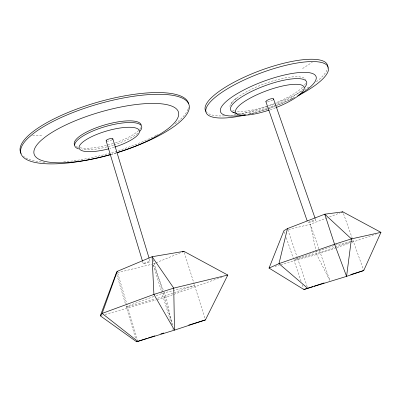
<?xml version="1.0" encoding="UTF-8"?>
<svg xmlns="http://www.w3.org/2000/svg" width="401" height="401" viewBox="0 0 401 401"><rect width="100%" height="100%" fill="white"/><g stroke="black" fill="none" stroke-linecap="round" stroke-linejoin="round"><path stroke-width="0.3" stroke-dasharray="2 1.5" d="M153.819 296.509L127.458 306.108L126.36 307.076L155.242 298.895M302.565 68.546L312.269 62.275M290.399 99.593L294.479 97.558A65.152 17.93 -20.4 0 1 267.768 108.621M301.076 281.216L293.833 259.883L297.542 258.274L335.577 245.036L350.173 241.688M155.387 263.026L153.102 263.963L163.392 290.118M155.959 262.795L181.082 252.515M327.196 217.828L310.384 224.244L287.527 229.808M329.512 216.946L339.948 212.966M156.159 295.657L163.192 293.101L172.851 290.715M221.928 277.156L166.139 297.091L156.565 299.818M350.263 242.009L320.153 252.419L293.833 259.883M350.855 241.803L353.216 240.986L350.78 241.547M336.163 247.803L316.715 254.505L279.773 265.036M336.755 247.597L349.717 243.126M352.073 242.314L376.233 233.989M100.315 315.828L102.711 315.146M105.102 314.464L155.964 299.988M275.006 266.394L279.176 265.206M157.648 298.214L163.067 296.68L194.585 285.352L173.453 290.565M117.513 272.68L151.899 264.259M249.282 114.079L254.003 112.942M32.656 135.162L42.22 135.207M329.782 280.444L316.715 254.505L310.384 224.244L319.336 250.074M164.31 292.439L166.139 297.091L172.014 324.454M343.472 213.608L352.594 239.242M352.8 239.823L363.732 270.545M315.301 218.866L315.717 220.044A4.175 0.336 -18.4 0 1 309.838 222.299A4.175 0.336 -18.4 0 1 309.707 221.733A4.175 0.336 -18.4 0 1 315.717 220.044M319.542 250.66L329.858 280.414M287.833 229.768L297.341 257.693M297.542 258.274L307.798 288.379M284.314 231.853L285.301 234.77M286.294 237.693L293.437 258.715M302.284 284.77L303.492 288.329M184.31 252.54L205.412 319.938M153.012 259.708L162.826 291.908M163.192 293.101L173.202 325.953M153.463 265.151L171.021 322.805M172.826 328.74L173.192 329.928M149.408 259.206L150.134 261.602A3.589 0.346 -17.2 0 1 145.017 263.487A3.589 0.346 -17.2 0 1 144.961 262.871A3.589 0.346 -17.2 0 1 150.134 261.602M142.731 261.908L143.277 263.708M117.739 273.166L127.107 304.91M127.458 306.108L137.889 341.446M116.836 274.77L125.302 303.487M126.009 305.878L135.528 338.168M116.2 153.012A75.162 21.9 -16.2 0 1 111.122 154.51M116.315 152.811A87.508 25.975 -16.1 0 1 111.553 154.22M188.51 107.538A87.473 26.175 -16.1 0 1 188.179 108.726M187.969 109.333A87.473 26.175 -16.1 0 1 174.164 124.521M157.633 134.636A87.473 26.175 -16.1 0 1 156.505 135.222M155.939 135.513A87.473 26.175 -16.1 0 1 63.528 161.914M44.737 162.265A87.473 26.175 -16.1 0 1 23.514 156.325M114.205 147.232A31.353 8.867 -16.2 0 1 109.994 148.475M140.816 127.578A34.802 10.095 -16.2 0 1 113.638 143.322M113.087 143.498A34.802 10.095 -16.2 0 1 79.874 147.758M78.105 147.302A34.802 10.095 -16.2 0 1 75.849 146.23M137.794 133.257A34.817 10.015 -16.2 0 1 114.105 144.851M113.553 145.027A34.817 10.015 -16.2 0 1 107.448 146.771M106.892 146.916A34.817 10.015 -16.2 0 1 82.395 149.643M112.004 139.819A3.479 0.982 -16.2 0 1 107.293 141.172M293.487 98.009A50.922 13.714 -20.3 0 1 268.976 108.511M267.808 108.912A50.922 13.714 -20.3 0 1 250.144 113.834M249.602 113.949A50.922 13.714 -20.3 0 1 247.768 114.325M266.595 109.017A65.152 17.93 -20.4 0 1 248.159 114.35M327.747 66.561A65.117 18.13 -20.4 0 1 315.883 82.165M308.865 87.062A65.117 18.13 -20.4 0 1 304.84 89.538M302.184 91.072A65.117 18.13 -20.4 0 1 276.409 103.187M274.083 104.085A65.117 18.13 -20.4 0 1 268.244 106.21M267.657 106.41A65.117 18.13 -20.4 0 1 240.074 113.929M236.004 114.641A65.117 18.13 -20.4 0 1 231.412 115.293M224.465 115.894A65.117 18.13 -20.4 0 1 207.713 113.152M207.277 112.826A65.117 18.13 -20.4 0 1 206.194 111.759M275.437 107.824A36.481 9.544 -20.2 0 1 269.758 109.884M305.542 83.363A40.496 10.927 -20.3 0 1 303.722 86.009M302.585 87.223A40.496 10.927 -20.3 0 1 268.414 105.548M266.8 106.09A40.496 10.927 -20.3 0 1 235.593 111.242M234.61 111.072A40.496 10.927 -20.3 0 1 232.174 110.29M229.868 106.355A40.496 10.927 -20.3 0 1 230.856 104.009M232.485 101.894A40.496 10.927 -20.3 0 1 234.189 100.185M236.755 98.034A40.496 10.927 -20.3 0 1 276.916 79.794A40.496 10.927 -20.3 0 1 305.757 79.644M303.226 89.012A40.511 10.822 -20.3 0 1 268.475 107.458M267.397 107.819A40.511 10.822 -20.3 0 1 236.715 113.087M272.625 100.034A4.05 1.058 -20.2 0 1 267.272 101.994"/><path stroke-width="0.6" d="M287.437 228.605L278.966 263.657L269.046 268.094L303.893 289.512L346.579 276.364L363.732 270.545L380.95 232.359L342.85 211.858L324.745 214.189L287.437 228.605L283.918 230.685L269.046 268.094M117.207 271.372L102.13 313.422L100.315 315.828L136.586 341.757L174.48 330.133L205.412 319.938L227.798 275.056L183.934 251.347L152.104 256.725L117.207 271.372L116.31 272.976L100.315 315.828M182.224 252.049L183.934 251.347M341.687 212.304L342.85 211.858M303.893 289.512L312.815 286.61M314.003 286.224L324.113 282.931M136.586 341.757L147.212 338.324M148.39 337.938L154.886 335.843M160.791 333.933L163.743 332.98M350.74 274.58L363.732 270.545M188.706 325.116L205.412 319.938M227.798 275.056L173.748 288.129L153.914 294.414L102.13 313.422L137.889 341.446M380.95 232.359L351.421 238.891L334.559 244.239L278.966 263.657L307.798 288.379M232.78 112.085L237.492 114.17M273.512 98.917L315.096 218.274M265.908 101.699L307.181 220.906M112.826 138.861L149.042 258.008M106.14 140.786L142.55 261.312M116.761 152.836A75.162 21.9 -16.2 0 0 167.162 104.731A75.162 21.9 -16.2 0 0 45.208 137.022L41.228 140.3A75.162 21.9 -16.2 0 0 110.556 154.671M117.503 152.445A87.508 25.975 -16.1 0 0 175.237 95.814A87.508 25.975 -16.1 0 0 33.012 133.829L28.461 137.713A87.508 25.975 -16.1 0 0 110.36 154.56M21.058 153.448A87.473 26.175 -16.1 0 1 94.942 102.987A87.473 26.175 -16.1 0 1 188.535 103.613M114.801 147.042A31.353 8.867 -16.2 0 0 135.247 127.864A31.353 8.867 -16.2 0 0 85.884 139.864L83.954 141.182A31.353 8.867 -16.2 0 0 82.591 150.891A31.353 8.867 -16.2 0 0 108.786 148.801M139.864 131.257A34.817 10.015 -16.2 0 0 124.621 122.761A34.817 10.015 -16.2 0 0 82.165 136.53L80.03 138.009A34.817 10.015 -16.2 0 0 78.571 148.886M74.716 145.117A34.802 10.095 -16.2 0 1 103.573 125.272A34.802 10.095 -16.2 0 1 141.192 124.957M106.32 140.997A3.479 0.982 -16.2 0 1 109.684 138.746A3.479 0.982 -16.2 0 1 112.491 139.468M297.607 95.974A65.152 17.93 -20.4 0 0 315.547 61.644L311.016 61.579A65.152 17.93 -20.4 0 0 215.618 96.977A65.152 17.93 -20.4 0 0 245.938 114.866M298.339 95.323A50.922 13.714 -20.3 0 0 305.707 72.37L302.164 72.38A50.922 13.714 -20.3 0 0 229.999 98.43A50.922 13.714 -20.3 0 0 244.785 114.871M205.913 111.373A65.117 18.13 -20.4 0 1 260.926 70.29A65.117 18.13 -20.4 0 1 327.747 66.561M275.998 107.603A36.481 9.544 -20.2 0 0 301.346 84.962A36.481 9.544 -20.2 0 0 249.131 98.696L246.274 100.375A36.481 9.544 -20.2 0 0 237.753 114.285A36.481 9.544 -20.2 0 0 269.186 110.08M304.7 87.413A40.511 10.822 -20.3 0 0 290.966 79.027A40.511 10.822 -20.3 0 0 245.432 94.681L242.259 96.576A40.511 10.822 -20.3 0 0 234.314 112.641M231.192 103.503A40.496 10.927 -20.3 0 1 232.124 102.305M234.575 99.834A40.496 10.927 -20.3 0 1 236.289 98.4M266.129 101.909A4.05 1.058 -20.2 0 1 269.868 99.127A4.05 1.058 -20.2 0 1 273.161 99.608M351.421 238.891L346.579 276.364L334.559 244.239L324.745 214.189L351.421 238.891M173.748 288.129L152.104 256.725L153.914 294.414L174.48 330.133L173.748 288.129"/></g></svg>
